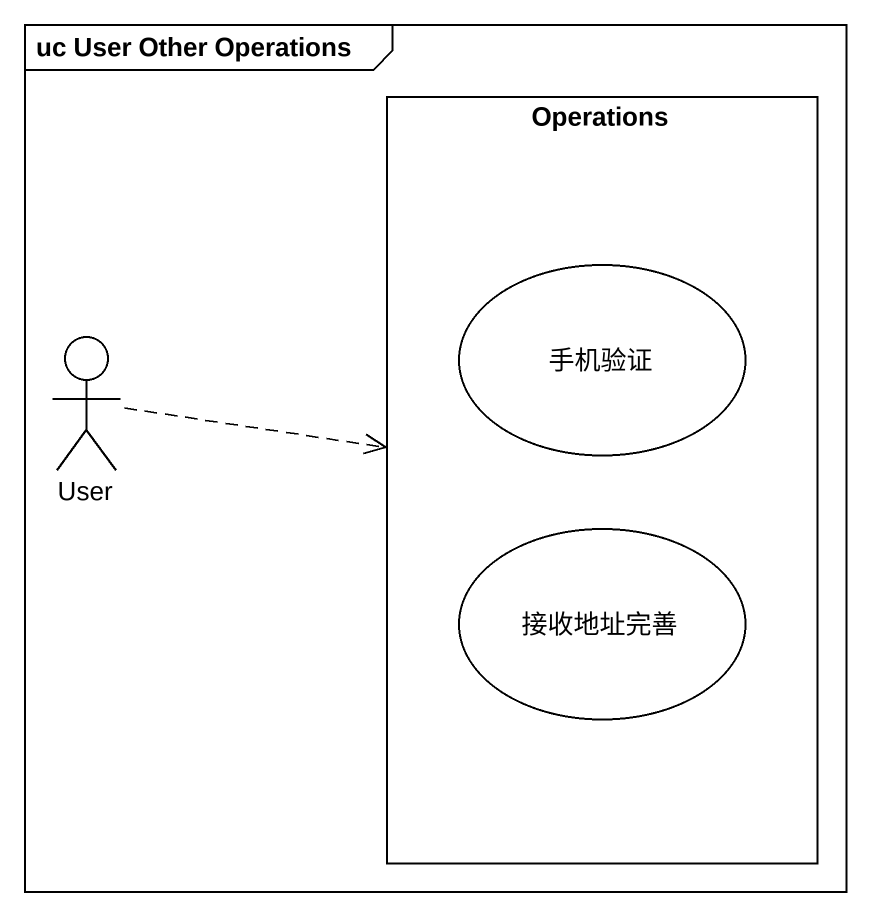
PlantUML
@startuml
mainframe uc User Other Operations
rectangle Operations {
  usecase 手机验证
  usecase 接收地址完善
}
actor User
User .right.> Operations
@enduml
